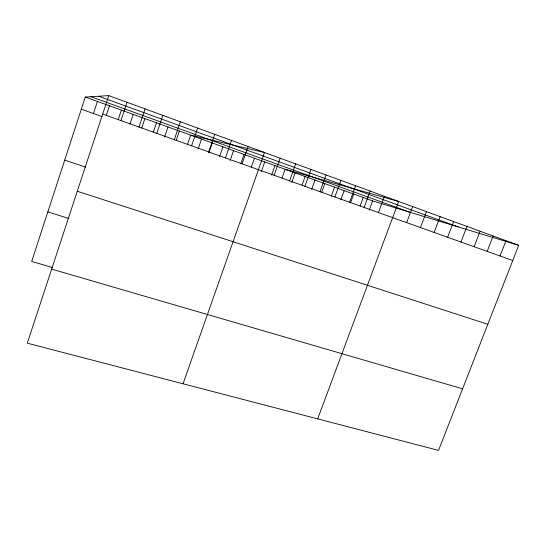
<?xml version="1.0" encoding="UTF-8"?>
<svg xmlns="http://www.w3.org/2000/svg" width="546" height="546" viewBox="0 0 546 546"><rect width="100%" height="100%" fill="white"/><g stroke="black" fill="none" stroke-linecap="round" stroke-linejoin="round"><path stroke-width="0.82" d="M108.743 95.611L27.3 343.175L438.527 450.389L518.7 245.318L108.743 95.611L85.265 97.065L31.688 261.452L52.634 267.567M93.462 113.52L97.413 101.454M106.286 115.404L109.453 105.808M118.216 119.67L121.376 110.115M120.959 120.598L127.034 102.286M130.03 123.887L133.19 114.387M138.991 127.041L145.065 108.872M141.735 128.064L144.902 118.612M153.337 132.207L156.497 122.809M156.77 133.388L162.844 115.37M164.564 137.094L167.997 126.959M174.304 139.653L180.378 121.772M176.221 140.383L179.381 131.074M187.51 144.417L190.67 135.155L264.503 152.491L183.04 383.783M191.598 145.83L197.672 128.085M198.102 149.065L201.529 139.073M208.654 151.918L214.721 134.309M208.872 152.9L212.298 142.963M219.54 156.709L222.966 146.819M225.478 157.93L231.545 140.452M230.119 160.483L233.545 150.641M240.875 163.472L244.035 154.436M242.069 163.855L248.137 146.512M251.331 167.028L254.436 158.19M261.363 171.512L264.749 161.916M271.587 175.164L274.972 165.609M274.126 175.307L280.187 158.217M282.009 177.989L285.108 169.274L398.655 201.481L317.67 418.878M289.605 180.835L295.659 163.868M291.782 182.364L295.161 172.905M302.034 185.142L305.132 176.508M304.893 186.295L310.94 169.451M311.636 189.455L315.015 180.078M319.976 191.68L326.023 174.959M321.724 192.172L324.822 183.62M331.169 196.424L334.541 187.135M334.875 197.004L340.916 180.398M340.813 199.863L344.185 190.622M349.59 202.259L355.623 185.763M350.662 202.511L353.747 194.076M360.148 205.903L363.233 197.502M364.121 207.446L370.147 191.073M369.28 210.019L372.645 200.901L518.7 245.318M378.467 212.571L384.493 196.307M406.64 222.631L412.646 206.593M420.468 227.573L426.467 211.636M434.125 232.453L440.124 216.625M447.624 237.271L453.617 221.546M460.96 242.035L466.946 226.419M474.14 246.744L480.111 231.224M487.162 251.392L493.127 235.981M500.034 255.992L505.992 240.677M51.658 269.123L462.598 388.827M47.836 211.889L68.796 218.441M77.279 191.243L487.831 324.283M64.708 160.128L85.681 167.137M81.313 109.193L102.286 116.667M102.668 114.066L512.749 260.531M85.265 97.065L372.645 200.901M98.676 96.233L458.108 226.89M90.998 96.71L409.875 212.223"/></g></svg>
